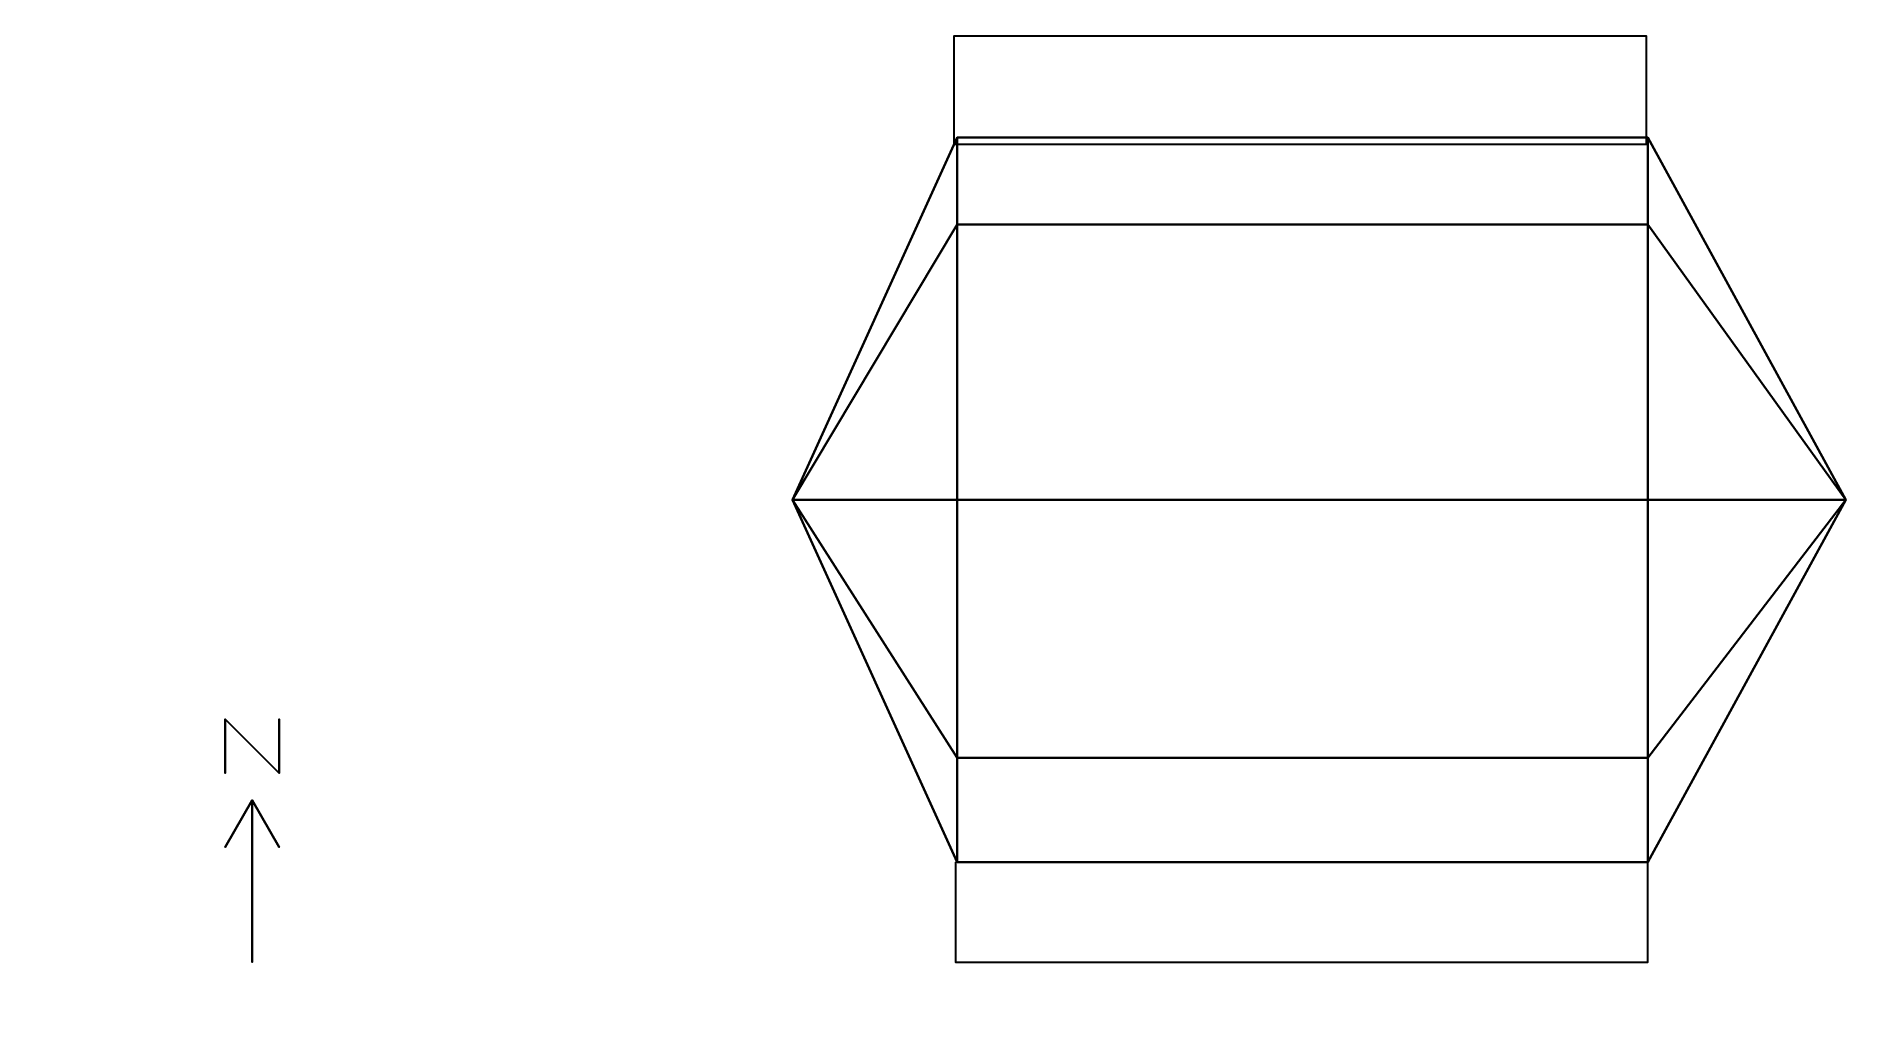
# Model space of a CAD drawing. Header units: metres. Extents: x 15.2 to 48.7, y -1 to 17.3.
import ezdxf

# ---------------------------------------------------------------- set-up
doc = ezdxf.new("R2010")
doc.units = ezdxf.units.M

msp = doc.modelspace()

# ---------------------------------------------------------------- linework, layer by layer
at = {"layer": '1', "color": 3}
for points in [[(18.71657, 4.61052, 0.1), (18.71657, 4.61052), (18.71657, 3.61052), (18.71657, 3.61052, 0.1)], [(18.71657, 4.61052, 0.1), (18.71657, 4.61052), (19.71657, 3.61052), (19.71657, 3.61052, 0.1)], [(19.71657, 4.61052, 0.1), (19.71657, 4.61052), (19.71657, 3.61052), (19.71657, 3.61052, 0.1)], [(19.21657, 3.11052, 0.1), (19.21657, 3.11052), (18.71657, 2.2445), (18.71657, 2.2445, 0.1)], [(19.21657, 3.11052, 0.1), (19.21657, 3.11052), (19.21657, 0.11052), (19.21657, 0.11052, 0.1)], [(19.21657, 3.11052, 0.1), (19.21657, 3.11052), (19.71657, 2.2445), (19.71657, 2.2445, 0.1)]]:
    msp.add_3dface(points, dxfattribs=at)
at = {"layer": 'ZONE_ONE_1', "color": 43}
msp.add_polyline3d([(48.71657, 8.67381, 12.3324), (45.05417, 13.76916, 3.7521), (45.05417, 15.38226, 7.8021)], close=True, dxfattribs=at)
at = {"layer": 'ZONE_ONE_10', "color": 15}
msp.add_polyline3d([(48.71657, 8.67381, 12.3324), (45.05417, 15.38226, 7.8021), (32.26802, 15.38226, 7.8021), (29.21657, 8.67381, 12.3324)], close=True, dxfattribs=at)
at = {"layer": 'ZONE_ONE_11', "color": 15}
msp.add_polyline3d([(29.21657, 8.67381, 12.3324), (32.26802, 1.96536, 7.8021), (45.05417, 1.96536, 7.8021), (48.71657, 8.67381, 12.3324)], close=True, dxfattribs=at)
at = {"layer": 'ZONE_ONE_12', "color": 15}
msp.add_polyline3d([(32.23433, 1.96536, 7.8021), (32.23433, 0.11052, 5.97177), (45.05417, 0.11052, 5.97177), (45.05417, 1.96536, 7.8021)], close=True, dxfattribs=at)
at = {"layer": 'ZONE_ONE_13', "color": 15}
msp.add_polyline3d([(45.02451, 15.25969, 7.92277), (45.02451, 17.25619, 6.33569), (32.20467, 17.25619, 6.33569), (32.20467, 15.25969, 7.92277)], close=True, dxfattribs=at)
at = {"layer": 'ZONE_ONE_2', "color": 43}
msp.add_polyline3d([(48.71657, 8.67381, 12.3324), (45.05417, 3.89526, 3.7521), (45.05417, 13.76916, 3.7521)], close=True, dxfattribs=at)
at = {"layer": 'ZONE_ONE_3', "color": 43}
msp.add_polyline3d([(29.21657, 8.67381, 12.3324), (32.26802, 3.89526, 3.7521), (32.26802, 1.96536, 7.8021)], close=True, dxfattribs=at)
at = {"layer": 'ZONE_ONE_4', "color": 43}
msp.add_polyline3d([(32.26802, 15.38226, 7.8021), (32.26802, 13.76916, 3.7521), (29.21657, 8.67381, 12.3324)], close=True, dxfattribs=at)
at = {"layer": 'ZONE_ONE_5', "color": 43}
msp.add_polyline3d([(45.05417, 15.38226, 7.8021), (45.05417, 13.76916, 3.7521), (32.26802, 13.76916, 3.7521), (32.26802, 15.38226, 7.8021)], close=True, dxfattribs=at)
at = {"layer": 'ZONE_ONE_6', "color": 43}
msp.add_polyline3d([(29.21657, 8.67381, 12.3324), (32.26802, 13.76916, 3.7521), (32.26802, 3.89526, 3.7521)], close=True, dxfattribs=at)
at = {"layer": 'ZONE_ONE_7', "color": 43}
msp.add_polyline3d([(45.05417, 1.96536, 7.8021), (45.05417, 3.89526, 3.7521), (48.71657, 8.67381, 12.3324)], close=True, dxfattribs=at)
at = {"layer": 'ZONE_ONE_8', "color": 43}
msp.add_polyline3d([(32.26802, 1.96536, 7.8021), (32.26802, 3.89526, 3.7521), (45.05417, 3.89526, 3.7521), (45.05417, 1.96536, 7.8021)], close=True, dxfattribs=at)
at = {"layer": 'ZONE_ONE_9', "color": 8}
msp.add_polyline3d([(45.05417, 13.76916, 3.7521), (45.05417, 3.89526, 3.7521), (32.26802, 3.89526, 3.7521), (32.26802, 13.76916, 3.7521)], close=True, dxfattribs=at)

doc.saveas('drawing.dxf')
